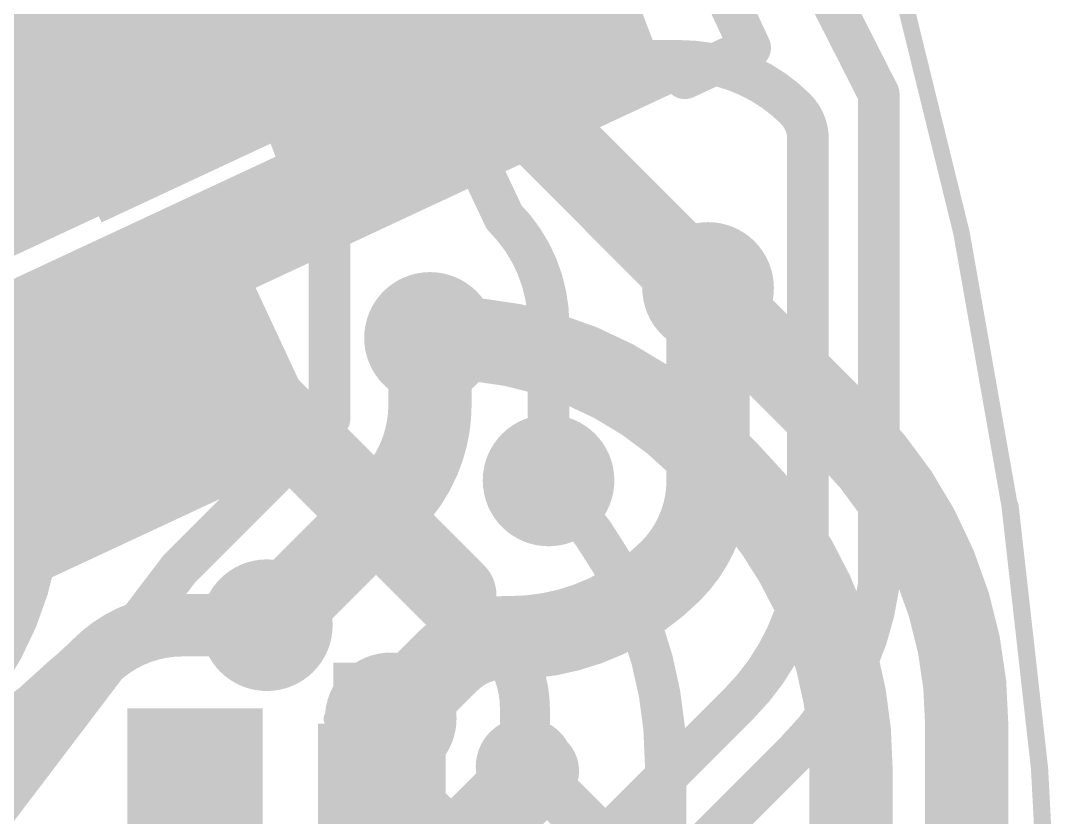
# Model space of a CAD drawing. Header units: millimetres. Extents: x 45.53 to 47.16, y 2.21 to 4.42.
# Drawn here: x 46.7272 to 46.9776, y 3.1819 to 3.3731 of the extents above; entities that cross this region are included whole.
import ezdxf

# ---------------------------------------------------------------- set-up
doc = ezdxf.new("R2010")
doc.units = ezdxf.units.MM
doc.header["$MEASUREMENT"] = 0
for name, color, linetype in [('BottomLayer', 5, 'Continuous'), ('BottomOverlay', 54, 'Continuous'), ('BottomPaste', 16, 'Continuous'), ('BottomSolder', 6, 'Continuous'), ('Mechanical2', 216, 'Continuous'), ('MultiLayer', 9, 'Continuous'), ('TopLayer', 1, 'Continuous'), ('TopOverlay', 2, 'Continuous'), ('TopPaste', 8, 'Continuous'), ('TopSolder', 216, 'Continuous'), ('ViaHoleLayer', 16, 'Continuous')]:
    doc.layers.add(name, color=color, linetype=linetype)

# ---------------------------------------------------------------- blocks, each defined once
blk = doc.blocks.new('S______B______2')
at = {"layer": 'TopLayer'}
for points in [[(-0.0149998, -0.0175), (-0.0149998, 0.0175), (-0.0449998, -0.0175), (-0.0449998, 0.0175)], [(0.0449998, -0.0175), (0.0449998, 0.0175), (0.0149998, -0.0175), (0.0149998, 0.0175)]]:
    blk.add_solid(points, dxfattribs=at)
at = {"layer": 'TopOverlay', "const_width": 0.005}
for points in [[(-0.05, 0.022), (-0.05, -0.0219999)], [(-0.05, 0.022), (0.05, 0.0219999)], [(0.05, 0.0219999), (0.05, -0.022)], [(-0.05, -0.0219999), (0.05, -0.022)]]:
    blk.add_lwpolyline(points, dxfattribs=at)
at = {"layer": 'TopOverlay', "const_width": 0.0025}
for points in [[(-0.05125, 0.022, 1), (-0.04875, 0.022, 1)], [(-0.05125, 0.022, 1), (-0.04875, 0.022, 1)], [(0.04875, 0.0219999, 1), (0.05125, 0.0219999, 1)], [(0.04875, 0.0219999, 1), (0.05125, 0.0219999, 1)], [(-0.05125, -0.0219999, 1), (-0.04875, -0.0219999, 1)], [(-0.05125, -0.0219999, 1), (-0.04875, -0.0219999, 1)], [(0.04875, -0.022, 1), (0.05125, -0.022, 1)], [(0.04875, -0.022, 1), (0.05125, -0.022, 1)]]:
    blk.add_lwpolyline(points, format="xyb", close=True, dxfattribs=at)
at = {"layer": 'TopPaste'}
for points in [[(-0.0149998, -0.0175), (-0.0149998, 0.0175), (-0.0449998, -0.0175), (-0.0449998, 0.0175)], [(0.0449998, -0.0175), (0.0449998, 0.0175), (0.0149998, -0.0175), (0.0149998, 0.0175)]]:
    blk.add_solid(points, dxfattribs=at)
at = {"layer": 'TopSolder'}
for points in [[(-0.0109998, -0.0215), (-0.0109998, 0.0215), (-0.0489998, -0.0215), (-0.0489998, 0.0215)], [(0.0489998, -0.0215), (0.0489998, 0.0215), (0.0109998, -0.0215), (0.0109998, 0.0215)]]:
    blk.add_solid(points, dxfattribs=at)
blk = doc.blocks.new('48_SMD_M______B_5')
at = {"layer": 'BottomLayer'}
for points in [[(-0.1013782, 0.1192914), (-0.1013782, 0.1377952), (-0.1151576, 0.1192914), (-0.1151576, 0.1377952)], [(-0.0816928, 0.1192915), (-0.0816928, 0.1377953), (-0.0954722, 0.1192915), (-0.0954722, 0.1377953)], [(-0.0620079, 0.1192914), (-0.0620079, 0.1377952), (-0.0757873, 0.1192914), (-0.0757873, 0.1377952)], [(-0.0423228, 0.1192914), (-0.0423228, 0.1377952), (-0.0561022, 0.1192914), (-0.0561022, 0.1377952)], [(-0.0226379, 0.1192915), (-0.0226379, 0.1377953), (-0.0364173, 0.1192915), (-0.0364173, 0.1377953)], [(-0.0029528, 0.1192914), (-0.0029528, 0.1377952), (-0.0167322, 0.1192914), (-0.0167322, 0.1377952)], [(0.0167321, 0.1192914), (0.0167321, 0.1377952), (0.0029527, 0.1192914), (0.0029527, 0.1377952)], [(0.0364173, 0.1192913), (0.0364173, 0.1377951), (0.0226379, 0.1192913), (0.0226379, 0.1377951)], [(0.0561024, 0.1192916), (0.0561024, 0.1377954), (0.042323, 0.1192916), (0.042323, 0.1377954)], [(-0.1062992, -0.1062992), (0.1062992, -0.1062992), (-0.1062992, 0.1062992), (0.1062992, 0.1062992)]]:
    blk.add_solid(points, dxfattribs=at)
at = {"layer": 'BottomOverlay', "const_width": 0.01}
for points in [[(-0.1397639, 0.1224408), (-0.1397637, 0.1397637)], [(-0.1224407, 0.1397638), (-0.1397637, 0.1397637)]]:
    blk.add_lwpolyline(points, dxfattribs=at)
at = {"layer": 'BottomOverlay', "const_width": 0.005}
for points in [[(-0.1422637, 0.1397637, 1), (-0.1372637, 0.1397637, 1)], [(-0.1422637, 0.1397637, 1), (-0.1372637, 0.1397637, 1)], [(-0.1249407, 0.1397638, 1), (-0.1199407, 0.1397638, 1)]]:
    blk.add_lwpolyline(points, format="xyb", close=True, dxfattribs=at)
at = {"layer": 'BottomPaste'}
for points in [[(-0.1013782, 0.1192914), (-0.1013782, 0.1377952), (-0.1151576, 0.1192914), (-0.1151576, 0.1377952)], [(-0.0816928, 0.1192915), (-0.0816928, 0.1377953), (-0.0954722, 0.1192915), (-0.0954722, 0.1377953)], [(-0.0620079, 0.1192914), (-0.0620079, 0.1377952), (-0.0757873, 0.1192914), (-0.0757873, 0.1377952)], [(-0.0423228, 0.1192914), (-0.0423228, 0.1377952), (-0.0561022, 0.1192914), (-0.0561022, 0.1377952)], [(-0.0226379, 0.1192915), (-0.0226379, 0.1377953), (-0.0364173, 0.1192915), (-0.0364173, 0.1377953)], [(-0.0029528, 0.1192914), (-0.0029528, 0.1377952), (-0.0167322, 0.1192914), (-0.0167322, 0.1377952)], [(0.0167321, 0.1192914), (0.0167321, 0.1377952), (0.0029527, 0.1192914), (0.0029527, 0.1377952)], [(0.0364173, 0.1192913), (0.0364173, 0.1377951), (0.0226379, 0.1192913), (0.0226379, 0.1377951)], [(0.0561024, 0.1192916), (0.0561024, 0.1377954), (0.042323, 0.1192916), (0.042323, 0.1377954)]]:
    blk.add_solid(points, dxfattribs=at)
at = {"layer": 'BottomSolder'}
for points in [[(-0.0973782, 0.1152914), (-0.0973782, 0.1417952), (-0.1191576, 0.1152914), (-0.1191576, 0.1417952)], [(-0.0776928, 0.1152915), (-0.0776928, 0.1417953), (-0.0994722, 0.1152915), (-0.0994722, 0.1417953)], [(-0.0580079, 0.1152914), (-0.0580079, 0.1417952), (-0.0797873, 0.1152914), (-0.0797873, 0.1417952)], [(-0.0383228, 0.1152914), (-0.0383228, 0.1417952), (-0.0601022, 0.1152914), (-0.0601022, 0.1417952)], [(-0.0186379, 0.1152915), (-0.0186379, 0.1417953), (-0.0404173, 0.1152915), (-0.0404173, 0.1417953)], [(0.0010472, 0.1152914), (0.0010472, 0.1417952), (-0.0207322, 0.1152914), (-0.0207322, 0.1417952)], [(0.0207321, 0.1152914), (0.0207321, 0.1417952), (-0.0010473, 0.1152914), (-0.0010473, 0.1417952)], [(0.0404173, 0.1152913), (0.0404173, 0.1417951), (0.0186379, 0.1152913), (0.0186379, 0.1417951)], [(0.0601024, 0.1152916), (0.0601024, 0.1417954), (0.038323, 0.1152916), (0.038323, 0.1417954)], [(-0.1102992, -0.1102992), (0.1102992, -0.1102992), (-0.1102992, 0.1102992), (0.1102992, 0.1102992)]]:
    blk.add_solid(points, dxfattribs=at)
blk = doc.blocks.new('U_FL_R_SMT_1_80__14')
at = {"layer": 'TopLayer'}
for points in [[(-0.0791338, -0.0029526), (-0.0370078, -0.0029526), (-0.0791338, 0.0836616), (-0.0370078, 0.0836616)], [(0.037008, -0.0029527), (0.079134, -0.0029527), (0.037008, 0.0836615), (0.079134, 0.0836615)], [(-0.0200784, -0.0574173), (0.020079, -0.0574173), (-0.0200784, -0.0152913), (0.020079, -0.0152913)]]:
    blk.add_solid(points, dxfattribs=at)
at = {"layer": 'TopOverlay', "const_width": 0.005}
for points in [[(0.0579999, 0.0969997), (-0.055, 0.0969999)], [(-0.0599997, -0.0109999), (-0.06, -0.0290002)], [(0.0620003, -0.0109999), (0.062, -0.029)], [(-0.031, -0.0290001), (-0.06, -0.0290002)], [(0.062, -0.029), (0.0330006, -0.0290001)]]:
    blk.add_lwpolyline(points, dxfattribs=at)
at = {"layer": 'TopOverlay', "const_width": 0.0025}
for points in [[(-0.05625, 0.0969999, 1), (-0.05375, 0.0969999, 1)], [(0.0567499, 0.0969997, 1), (0.0592499, 0.0969997, 1)], [(-0.0612497, -0.0109999, 1), (-0.0587497, -0.0109999, 1)], [(0.0607503, -0.0109999, 1), (0.0632503, -0.0109999, 1)], [(-0.06125, -0.0290002, 1), (-0.05875, -0.0290002, 1)], [(-0.06125, -0.0290002, 1), (-0.05875, -0.0290002, 1)], [(-0.03225, -0.0290001, 1), (-0.02975, -0.0290001, 1)], [(0.0317506, -0.0290001, 1), (0.0342506, -0.0290001, 1)], [(0.06075, -0.029, 1), (0.06325, -0.029, 1)], [(0.06075, -0.029, 1), (0.06325, -0.029, 1)]]:
    blk.add_lwpolyline(points, format="xyb", close=True, dxfattribs=at)
at = {"layer": 'TopPaste'}
for points in [[(-0.0791338, -0.0029526), (-0.0370078, -0.0029526), (-0.0791338, 0.0836616), (-0.0370078, 0.0836616)], [(0.037008, -0.0029527), (0.079134, -0.0029527), (0.037008, 0.0836615), (0.079134, 0.0836615)], [(-0.0200784, -0.0574173), (0.020079, -0.0574173), (-0.0200784, -0.0152913), (0.020079, -0.0152913)]]:
    blk.add_solid(points, dxfattribs=at)
at = {"layer": 'TopSolder'}
for points in [[(-0.0831338, -0.0069526), (-0.0330078, -0.0069526), (-0.0831338, 0.0876616), (-0.0330078, 0.0876616)], [(0.033008, -0.0069527), (0.083134, -0.0069527), (0.033008, 0.0876615), (0.083134, 0.0876615)], [(-0.0240784, -0.0614173), (0.024079, -0.0614173), (-0.0240784, -0.0112913), (0.024079, -0.0112913)]]:
    blk.add_solid(points, dxfattribs=at)
blk = doc.blocks.new('CAP_0201_26')
at = {"layer": 'TopLayer'}
for points in [[(-0.0177165, -0.0059055), (-0.0059055, -0.0059055), (-0.0177165, 0.0059055), (-0.0059055, 0.0059055)], [(0.0059055, -0.0059055), (0.0177165, -0.0059055), (0.0059055, 0.0059055), (0.0177165, 0.0059055)]]:
    blk.add_solid(points, dxfattribs=at)
at = {"layer": 'TopOverlay', "const_width": 0.005}
for points in [[(-0.021, 0.009), (-0.021, -0.009)], [(-0.008, 0.009), (-0.021, 0.009)], [(0.021, 0.009), (0.008, 0.009)], [(0.021, 0.009), (0.021, -0.009)], [(-0.008, -0.009), (-0.021, -0.009)], [(0.021, -0.009), (0.008, -0.009)]]:
    blk.add_lwpolyline(points, dxfattribs=at)
at = {"layer": 'TopOverlay', "const_width": 0.0025}
for points in [[(-0.02225, 0.009, 1), (-0.01975, 0.009, 1)], [(-0.02225, 0.009, 1), (-0.01975, 0.009, 1)], [(-0.00925, 0.009, 1), (-0.00675, 0.009, 1)], [(0.00675, 0.009, 1), (0.00925, 0.009, 1)], [(0.01975, 0.009, 1), (0.02225, 0.009, 1)], [(0.01975, 0.009, 1), (0.02225, 0.009, 1)], [(-0.02225, -0.009, 1), (-0.01975, -0.009, 1)], [(-0.02225, -0.009, 1), (-0.01975, -0.009, 1)], [(-0.00925, -0.009, 1), (-0.00675, -0.009, 1)], [(0.00675, -0.009, 1), (0.00925, -0.009, 1)], [(0.01975, -0.009, 1), (0.02225, -0.009, 1)], [(0.01975, -0.009, 1), (0.02225, -0.009, 1)]]:
    blk.add_lwpolyline(points, format="xyb", close=True, dxfattribs=at)
at = {"layer": 'TopPaste'}
for points in [[(-0.0177165, -0.0059055), (-0.0059055, -0.0059055), (-0.0177165, 0.0059055), (-0.0059055, 0.0059055)], [(0.0059055, -0.0059055), (0.0177165, -0.0059055), (0.0059055, 0.0059055), (0.0177165, 0.0059055)]]:
    blk.add_solid(points, dxfattribs=at)
at = {"layer": 'TopSolder'}
for points in [[(-0.0198819, -0.0080709), (-0.0037401, -0.0080709), (-0.0198819, 0.0080709), (-0.0037401, 0.0080709)], [(0.0037401, -0.0080709), (0.0198819, -0.0080709), (0.0037401, 0.0080709), (0.0198819, 0.0080709)]]:
    blk.add_solid(points, dxfattribs=at)
blk = doc.blocks.new('C__0603_29')
at = {"layer": 'TopLayer'}
for points in [[(-0.045, 0.0174999), (-0.045, -0.0175001), (-0.015, 0.0174999), (-0.015, -0.0175001)], [(0.015, 0.0175001), (0.015, -0.0174999), (0.045, 0.0175001), (0.045, -0.0174999)]]:
    blk.add_solid(points, dxfattribs=at)
at = {"layer": 'TopOverlay', "const_width": 0.005}
for points in [[(-0.0490006, -0.021), (-0.0489997, 0.021)], [(-0.018, 0.021), (-0.0489997, 0.021)], [(0.0490006, 0.021), (0.018, 0.0210003)], [(0.0489997, -0.021), (0.0490006, 0.021)], [(-0.018, -0.0210003), (-0.0490006, -0.021)], [(0.0489997, -0.021), (0.018, -0.021)]]:
    blk.add_lwpolyline(points, dxfattribs=at)
at = {"layer": 'TopOverlay', "const_width": 0.0025}
for points in [[(-0.0502497, 0.021, 1), (-0.0477497, 0.021, 1)], [(-0.0502497, 0.021, 1), (-0.0477497, 0.021, 1)], [(-0.01925, 0.021, 1), (-0.01675, 0.021, 1)], [(0.01675, 0.0210003, 1), (0.01925, 0.0210003, 1)], [(0.0477506, 0.021, 1), (0.0502506, 0.021, 1)], [(0.0477506, 0.021, 1), (0.0502506, 0.021, 1)], [(-0.0502506, -0.021, 1), (-0.0477506, -0.021, 1)], [(-0.0502506, -0.021, 1), (-0.0477506, -0.021, 1)], [(-0.01925, -0.0210003, 1), (-0.01675, -0.0210003, 1)], [(0.01675, -0.021, 1), (0.01925, -0.021, 1)], [(0.0477497, -0.021, 1), (0.0502497, -0.021, 1)], [(0.0477497, -0.021, 1), (0.0502497, -0.021, 1)]]:
    blk.add_lwpolyline(points, format="xyb", close=True, dxfattribs=at)
at = {"layer": 'TopPaste'}
for points in [[(-0.045, 0.0174999), (-0.045, -0.0175001), (-0.015, 0.0174999), (-0.015, -0.0175001)], [(0.015, 0.0175001), (0.015, -0.0174999), (0.045, 0.0175001), (0.045, -0.0174999)]]:
    blk.add_solid(points, dxfattribs=at)
at = {"layer": 'TopSolder'}
for points in [[(-0.0473622, 0.0198621), (-0.0473622, -0.0198623), (-0.0126378, 0.0198621), (-0.0126378, -0.0198623)], [(0.0126378, 0.0198623), (0.0126378, -0.0198621), (0.0473622, 0.0198623), (0.0473622, -0.0198621)]]:
    blk.add_solid(points, dxfattribs=at)
blk = doc.blocks.new('C__0402_82')
at = {"layer": 'TopLayer'}
for points in [[(-0.0095, -0.0125), (-0.0095, 0.0125), (-0.0275, -0.0125), (-0.0275, 0.0125)], [(0.0275, -0.0125), (0.0275, 0.0125), (0.0095, -0.0125), (0.0095, 0.0125)]]:
    blk.add_solid(points, dxfattribs=at)
at = {"layer": 'TopOverlay', "const_width": 0.005}
for points in [[(-0.031, 0.016), (-0.031, -0.016)], [(-0.011, 0.016), (-0.031, 0.016)], [(0.031, 0.016), (0.011, 0.016)], [(0.031, 0.016), (0.031, -0.016)], [(-0.011, -0.016), (-0.031, -0.016)], [(0.031, -0.016), (0.011, -0.016)]]:
    blk.add_lwpolyline(points, dxfattribs=at)
at = {"layer": 'TopOverlay', "const_width": 0.0025}
for points in [[(-0.03225, 0.016, 1), (-0.02975, 0.016, 1)], [(-0.03225, 0.016, 1), (-0.02975, 0.016, 1)], [(-0.01225, 0.016, 1), (-0.00975, 0.016, 1)], [(0.00975, 0.016, 1), (0.01225, 0.016, 1)], [(0.02975, 0.016, 1), (0.03225, 0.016, 1)], [(0.02975, 0.016, 1), (0.03225, 0.016, 1)], [(-0.03225, -0.016, 1), (-0.02975, -0.016, 1)], [(-0.03225, -0.016, 1), (-0.02975, -0.016, 1)], [(-0.01225, -0.016, 1), (-0.00975, -0.016, 1)], [(0.00975, -0.016, 1), (0.01225, -0.016, 1)], [(0.02975, -0.016, 1), (0.03225, -0.016, 1)], [(0.02975, -0.016, 1), (0.03225, -0.016, 1)]]:
    blk.add_lwpolyline(points, format="xyb", close=True, dxfattribs=at)
at = {"layer": 'TopPaste'}
for points in [[(-0.0095, -0.0125), (-0.0095, 0.0125), (-0.0275, -0.0125), (-0.0275, 0.0125)], [(0.0275, -0.0125), (0.0275, 0.0125), (0.0095, -0.0125), (0.0095, 0.0125)]]:
    blk.add_solid(points, dxfattribs=at)
at = {"layer": 'TopSolder'}
for points in [[(-0.0071378, -0.0148622), (-0.0071378, 0.0148622), (-0.0298622, -0.0148622), (-0.0298622, 0.0148622)], [(0.0298622, -0.0148622), (0.0298622, 0.0148622), (0.0071378, -0.0148622), (0.0071378, 0.0148622)]]:
    blk.add_solid(points, dxfattribs=at)

msp = doc.modelspace()

# ---------------------------------------------------------------- linework, layer by layer
at = {"layer": 'BottomLayer'}
for points, const_width in [([(46.9142599, 3.393), (46.9332599, 3.3555786)], 0.01), ([(46.8690857, 3.3635365), (46.8854083, 3.3635365)], 0.01), ([(46.9332599, 3.2376505), (46.9332599, 3.3555786)], 0.01), ([(46.8334041, 3.3468979), (46.8432599, 3.326)], 0.01), ([(46.9162599, 3.249), (46.9162599, 3.3447574)], 0.01), ([(46.8010362, 3.3239184), (46.801317, 3.3236376)], 0.01), ([(46.801317, 3.2776253), (46.801317, 3.3236376)], 0.01), ([(46.7620414, 3.3136209), (46.7762689, 3.2850045)], 0.012), ([(46.8922599, 3.2627279), (46.8922599, 3.309)], 0.02), ([(46.8254568, 3.281), (46.8254568, 3.297)], 0.02), ([(46.8539412, 3.2627645), (46.8539412, 3.3002131)], 0.01), ([(46.7322599, 3.26), (46.7322599, 3.2827382)], 0.01), ([(46.7652599, 3.2415682), (46.801317, 3.2776253)], 0.01), ([(46.7862599, 3.228), (46.8156965, 3.2574366)], 0.02), ([(46.7396968, 3.207897), (46.7652599, 3.2415682)], 0.01), ([(46.8432599, 3.225), (46.8446325, 3.225)], 0.02), ([(46.8160268, 3.2056213), (46.8298516, 3.2194461)], 0.02), ([(46.8298516, 3.2194461), (46.829854, 3.2194485)], 0.02), ([(46.6972599, 3.1520001), (46.7396968, 3.207897)], 0.01), ([(46.7792599, 3.0887404), (46.8998129, 3.2092934)], 0.01), ([(46.7514489, 3.093189), (46.8512599, 3.193)], 0.02), ([(46.8042599, 3.0885563), (46.9135176, 3.197814)], 0.01), ([(46.8482599, 3.194), (46.8488457, 3.194)], 0.012)]:
    msp.add_lwpolyline(points, dxfattribs=dict(at, const_width=const_width))
for points, const_width in [([(46.8665857, 3.3635365, 1), (46.8715857, 3.3635365, 1)], 0.005), ([(46.8829083, 3.3635365, 1), (46.8879083, 3.3635365, 1)], 0.005), ([(46.8829083, 3.3635365, 1), (46.8879083, 3.3635365, 1)], 0.005), ([(46.7653544, 3.355, 1), (46.7771654, 3.355, 1)], 0.011811), ([(46.9307599, 3.3555786, 1), (46.9357599, 3.3555786, 1)], 0.005), ([(46.9307599, 3.3555786, 1), (46.9357599, 3.3555786, 1)], 0.005), ([(46.9107599, 3.352, 1), (46.9157599, 3.352, 1)], 0.005), ([(46.9107599, 3.352, 1), (46.9157599, 3.352, 1)], 0.005), ([(46.8309041, 3.3468979, 1), (46.8359041, 3.3468979, 1)], 0.005), ([(46.9137599, 3.3447574, 1), (46.9187599, 3.3447574, 1)], 0.005), ([(46.9137599, 3.3447574, 1), (46.9187599, 3.3447574, 1)], 0.005), ([(46.8407599, 3.326, 1), (46.8457599, 3.326, 1)], 0.005), ([(46.8407599, 3.326, 1), (46.8457599, 3.326, 1)], 0.005), ([(46.7985362, 3.3239184, 1), (46.8035362, 3.3239184, 1)], 0.005), ([(46.798817, 3.3236376, 1), (46.803817, 3.3236376, 1)], 0.005), ([(46.798817, 3.3236376, 1), (46.803817, 3.3236376, 1)], 0.005), ([(46.8863544, 3.309, 1), (46.8981654, 3.309, 1)], 0.011811), ([(46.7590414, 3.3136209, 1), (46.7650414, 3.3136209, 1)], 0.006), ([(46.8872599, 3.309, 1), (46.8972599, 3.309, 1)], 0.01), ([(46.8195513, 3.297, 1), (46.8313623, 3.297, 1)], 0.011811), ([(46.8204568, 3.297, 1), (46.8304568, 3.297, 1)], 0.01), ([(46.8514412, 3.3002131, 1), (46.8564412, 3.3002131, 1)], 0.005), ([(46.8514412, 3.3002131, 1), (46.8564412, 3.3002131, 1)], 0.005), ([(46.7238599, 3.2969821, 1), (46.7288599, 3.2969821, 1)], 0.005), ([(46.7703544, 3.285, 1), (46.7821654, 3.285, 1)], 0.011811), ([(46.7732689, 3.2850045, 1), (46.7792689, 3.2850045, 1)], 0.006), ([(46.8204568, 3.281, 1), (46.8304568, 3.281, 1)], 0.01), ([(46.8204568, 3.281, 1), (46.8304568, 3.281, 1)], 0.01), ([(46.7297599, 3.2827382, 1), (46.7347599, 3.2827382, 1)], 0.005), ([(46.7297599, 3.2827382, 1), (46.7347599, 3.2827382, 1)], 0.005), ([(46.798817, 3.2776253, 1), (46.803817, 3.2776253, 1)], 0.005), ([(46.798817, 3.2776253, 1), (46.803817, 3.2776253, 1)], 0.005), ([(46.8178254, 3.2680211, 1), (46.8278254, 3.2680211, 1)], 0.01), ([(46.8178254, 3.2680211, 1), (46.8278254, 3.2680211, 1)], 0.01), ([(46.8480357, 3.2627645, 1), (46.8598467, 3.2627645, 1)], 0.011811), ([(46.8872599, 3.2627279, 1), (46.8972599, 3.2627279, 1)], 0.01), ([(46.8872599, 3.2627279, 1), (46.8972599, 3.2627279, 1)], 0.01), ([(46.8514412, 3.2627645, 1), (46.8564412, 3.2627645, 1)], 0.005), ([(46.8106965, 3.2574367, 1), (46.8206965, 3.2574367, 1)], 0.01), ([(46.8106965, 3.2574366, 1), (46.8206965, 3.2574366, 1)], 0.01), ([(46.7297599, 3.26, 1), (46.7347599, 3.26, 1)], 0.005), ([(46.7297599, 3.26, 1), (46.7347599, 3.26, 1)], 0.005), ([(46.9137599, 3.249, 1), (46.9187599, 3.249, 1)], 0.005), ([(46.9137599, 3.249, 1), (46.9187599, 3.249, 1)], 0.005), ([(46.8782599, 3.241, 1), (46.8882599, 3.241, 1)], 0.01), ([(46.8782599, 3.241, 1), (46.8882599, 3.241, 1)], 0.01), ([(46.7627599, 3.2415682, 1), (46.7677599, 3.2415682, 1)], 0.005), ([(46.7627599, 3.2415682, 1), (46.7677599, 3.2415682, 1)], 0.005), ([(46.9307599, 3.2376505, 1), (46.9357599, 3.2376505, 1)], 0.005), ([(46.9307599, 3.2376505, 1), (46.9357599, 3.2376505, 1)], 0.005), ([(46.7803544, 3.228, 1), (46.7921654, 3.228, 1)], 0.011811), ([(46.7812599, 3.228, 1), (46.7912599, 3.228, 1)], 0.01), ([(46.8382599, 3.225, 1), (46.8482599, 3.225, 1)], 0.01), ([(46.8382599, 3.225, 1), (46.8482599, 3.225, 1)], 0.01), ([(46.8396325, 3.225, 1), (46.8496325, 3.225, 1)], 0.01), ([(46.8396325, 3.225, 1), (46.8496325, 3.225, 1)], 0.01), ([(46.8248516, 3.2194461, 1), (46.8348516, 3.2194461, 1)], 0.01), ([(46.8248516, 3.2194461, 1), (46.8348516, 3.2194461, 1)], 0.01), ([(46.8248516, 3.2194461, 1), (46.8348516, 3.2194461, 1)], 0.01), ([(46.824854, 3.2194485, 1), (46.834854, 3.2194485, 1)], 0.01), ([(46.824854, 3.2194485, 1), (46.834854, 3.2194485, 1)], 0.01), ([(46.824854, 3.2194485, 1), (46.834854, 3.2194485, 1)], 0.01), ([(46.8101213, 3.2056213, 1), (46.8219323, 3.2056213, 1)], 0.011811), ([(46.8110268, 3.2056213, 1), (46.8210268, 3.2056213, 1)], 0.01), ([(46.7371968, 3.207897, 1), (46.7421968, 3.207897, 1)], 0.005), ([(46.7371968, 3.207897, 1), (46.7421968, 3.207897, 1)], 0.005), ([(46.8973129, 3.2092934, 1), (46.9023129, 3.2092934, 1)], 0.005), ([(46.8973129, 3.2092934, 1), (46.9023129, 3.2092934, 1)], 0.005), ([(46.8423544, 3.194, 1), (46.8541654, 3.194, 1)], 0.011811), ([(46.8462599, 3.193, 1), (46.8562599, 3.193, 1)], 0.01), ([(46.9110176, 3.197814, 1), (46.9160176, 3.197814, 1)], 0.005), ([(46.9110176, 3.197814, 1), (46.9160176, 3.197814, 1)], 0.005), ([(46.8452599, 3.194, 1), (46.8512599, 3.194, 1)], 0.006), ([(46.8458457, 3.194, 1), (46.8518457, 3.194, 1)], 0.006), ([(46.8458457, 3.194, 1), (46.8518457, 3.194, 1)], 0.006), ([(46.8482599, 3.193, 1), (46.8542599, 3.193, 1)], 0.006)]:
    msp.add_lwpolyline(points, format="xyb", close=True, dxfattribs=dict(at, const_width=const_width))
for points, const_width in [([(46.8854083, 3.3635365, -0.198912367379658), (46.9132599, 3.352)], 0.01), ([(46.9132599, 3.352, -0.198912367379658), (46.9162599, 3.3447574)], 0.01), ([(46.8432599, 3.326, -0.198912367379658), (46.8539412, 3.3002131)], 0.01), ([(46.7263599, 3.2969821, -0.198912367379658), (46.7322599, 3.2827382)], 0.01), ([(46.8254568, 3.281, -0.100351931421991), (46.8228254, 3.2680211)], 0.02), ([(46.8228254, 3.2680211, -0.09663155036507379), (46.8156965, 3.2574367)], 0.02), ([(46.8922599, 3.2627279, -0.1989123673796402), (46.8832599, 3.241)], 0.02), ([(46.7322599, 3.26, -0.198912367379658), (46.7089254, 3.2036655)], 0.01), ([(46.9162599, 3.249, -0.198912367379658), (46.8998129, 3.2092934)], 0.01), ([(46.8832599, 3.241, -0.198912367379658), (46.8446325, 3.225)], 0.02), ([(46.9332599, 3.2376505, -0.1640944455399427), (46.9135176, 3.197814)], 0.01), ([(46.829854, 3.2194485, -0.1988658488709859), (46.8432599, 3.225)], 0.02), ([(46.8298516, 3.2194461, -4.384588629070301e-05), (46.829854, 3.2194485)], 0.02), ([(46.8488457, 3.194, -0.198912367379658), (46.8512599, 3.193)], 0.012)]:
    msp.add_lwpolyline(points, format="xyb", dxfattribs=dict(at, const_width=const_width))
at = {"layer": 'BottomSolder', "const_width": 0.015811}
for points in [[(46.7633544, 3.355, 1), (46.7791654, 3.355, 1)], [(46.8843544, 3.309, 1), (46.9001654, 3.309, 1)], [(46.8175513, 3.297, 1), (46.8333623, 3.297, 1)], [(46.7683544, 3.285, 1), (46.7841654, 3.285, 1)], [(46.8460357, 3.2627645, 1), (46.8618467, 3.2627645, 1)], [(46.7783544, 3.228, 1), (46.7941654, 3.228, 1)], [(46.8081213, 3.2056213, 1), (46.8239323, 3.2056213, 1)]]:
    msp.add_lwpolyline(points, format="xyb", close=True, dxfattribs=at)
at = {"layer": 'Mechanical2', "const_width": 0.003937}
for points in [[(46.9171368, 3.4499649, -0.04999002532070954), (46.9647026, 3.2566764)], [(46.9171453, 3.4499646, -0.04998986593025587), (46.9647098, 3.2566745)], [(46.9171538, 3.4499642, -0.04998970654380352), (46.9647171, 3.2566726)], [(46.9647026, 3.2566764, -0.04467234873771381), (46.9746708, 3.0664531)], [(46.9647098, 3.2566745, -0.04467224242757451), (46.9746767, 3.06645)], [(46.9647171, 3.2566727, -0.04467213611992363), (46.9746826, 3.066447)]]:
    msp.add_lwpolyline(points, format="xyb", dxfattribs=at)
msp.add_lwpolyline([(46.9647025, 3.2566764), (46.964717, 3.2566726)], dxfattribs=at)
at = {"layer": 'Mechanical2', "const_width": 0.0019685}
for points in [[(46.9637183, 3.2566764, 1), (46.9656867, 3.2566764, 1)], [(46.9637184, 3.2566764, 1), (46.9656868, 3.2566764, 1)], [(46.9637184, 3.2566764, 1), (46.9656868, 3.2566764, 1)], [(46.9637256, 3.2566745, 1), (46.965694, 3.2566745, 1)], [(46.9637256, 3.2566745, 1), (46.965694, 3.2566745, 1)], [(46.9637328, 3.2566726, 1), (46.9657012, 3.2566726, 1)], [(46.9637329, 3.2566727, 1), (46.9657013, 3.2566727, 1)], [(46.9637329, 3.2566726, 1), (46.9657013, 3.2566726, 1)]]:
    msp.add_lwpolyline(points, format="xyb", close=True, dxfattribs=at)
at = {"layer": 'MultiLayer', "const_width": 0.011811}
for points in [[(46.7653544, 3.355, 1), (46.7771654, 3.355, 1)], [(46.8863544, 3.309, 1), (46.8981654, 3.309, 1)], [(46.8195513, 3.297, 1), (46.8313623, 3.297, 1)], [(46.7703544, 3.285, 1), (46.7821654, 3.285, 1)], [(46.8480357, 3.2627645, 1), (46.8598467, 3.2627645, 1)], [(46.7803544, 3.228, 1), (46.7921654, 3.228, 1)], [(46.8101213, 3.2056213, 1), (46.8219323, 3.2056213, 1)], [(46.8423544, 3.194, 1), (46.8541654, 3.194, 1)]]:
    msp.add_lwpolyline(points, format="xyb", close=True, dxfattribs=at)
at = {"layer": 'TopLayer'}
for points, const_width in [([(46.8264568, 3.373296), (46.9251148, 3.274638)], 0.02), ([(46.7622514, 3.3152956), (46.7771049, 3.2854201)], 0.012), ([(46.8254568, 3.297), (46.8280182, 3.297)], 0.02), ([(46.7771049, 3.2854201), (46.777321, 3.2849854)], 0.012), ([(46.7782599, 3.2849482), (46.7782599, 3.2856456)], 0.012), ([(46.7855298, 3.2811647), (46.7855373, 3.2811572)], 0.02), ([(46.7855373, 3.2811572), (46.8314185, 3.235276)], 0.02), ([(46.8904145, 3.2711546), (46.8973038, 3.2642653)], 0.02), ([(46.8314185, 3.235276), (46.8408815, 3.225813)], 0.012), ([(46.7659776, 3.228), (46.7862599, 3.228)], 0.015), ([(46.8482599, 3.194), (46.8482599, 3.208)], 0.012), ([(46.9544041, 3.0033647), (46.9544041, 3.2039273)], 0.02), ([(46.8160268, 3.2042781), (46.8160268, 3.2056213)], 0.012), ([(46.9265931, 3.127), (46.9265931, 3.1935546)], 0.02), ([(46.8144055, 3.194), (46.8327918, 3.1756137)], 0.012), ([(46.8820709, 3.1431732), (46.8820709, 3.1948534)], 0.01), ([(46.8534313, 3.1898286), (46.8637874, 3.1794725)], 0.012), ([(46.8637874, 3.1648267), (46.8637874, 3.1794725)], 0.012)]:
    msp.add_lwpolyline(points, dxfattribs=dict(at, const_width=const_width))
for points, const_width in [([(46.8214568, 3.373296, 1), (46.8314568, 3.373296, 1)], 0.01), ([(46.7653544, 3.355, 1), (46.7771654, 3.355, 1)], 0.011811), ([(46.7592514, 3.3152956, 1), (46.7652514, 3.3152956, 1)], 0.006), ([(46.8863544, 3.309, 1), (46.8981654, 3.309, 1)], 0.011811), ([(46.8195513, 3.297, 1), (46.8313623, 3.297, 1)], 0.011811), ([(46.8204568, 3.297, 1), (46.8304568, 3.297, 1)], 0.01), ([(46.8230182, 3.297, 1), (46.8330182, 3.297, 1)], 0.01), ([(46.8230182, 3.297, 1), (46.8330182, 3.297, 1)], 0.01), ([(46.7703544, 3.285, 1), (46.7821654, 3.285, 1)], 0.011811), ([(46.7712599, 3.285, 1), (46.7812599, 3.285, 1)], 0.01), ([(46.7741049, 3.2854201, 1), (46.7801049, 3.2854201, 1)], 0.006), ([(46.7741049, 3.2854201, 1), (46.7801049, 3.2854201, 1)], 0.006), ([(46.774321, 3.2849854, 1), (46.780321, 3.2849854, 1)], 0.006), ([(46.774321, 3.2849854, 1), (46.780321, 3.2849854, 1)], 0.006), ([(46.7752599, 3.2856456, 1), (46.7812599, 3.2856456, 1)], 0.006), ([(46.7752599, 3.2849482, 1), (46.7812599, 3.2849482, 1)], 0.006), ([(46.7752599, 3.2849482, 1), (46.7812599, 3.2849482, 1)], 0.006), ([(46.7805298, 3.2811647, 1), (46.7905298, 3.2811647, 1)], 0.01), ([(46.7805298, 3.2811647, 1), (46.7905298, 3.2811647, 1)], 0.01), ([(46.7805298, 3.2811647, 1), (46.7905298, 3.2811647, 1)], 0.01), ([(46.7805373, 3.2811572, 1), (46.7905373, 3.2811572, 1)], 0.01), ([(46.7805373, 3.2811572, 1), (46.7905373, 3.2811572, 1)], 0.01), ([(46.7805373, 3.2811572, 1), (46.7905373, 3.2811572, 1)], 0.01), ([(46.9201148, 3.274638, 1), (46.9301148, 3.274638, 1)], 0.01), ([(46.9201148, 3.274638, 1), (46.9301148, 3.274638, 1)], 0.01), ([(46.8853909, 3.2711782, 1), (46.8953909, 3.2711782, 1)], 0.01), ([(46.8853909, 3.2711782, 1), (46.8953909, 3.2711782, 1)], 0.01), ([(46.8854145, 3.2711546, 1), (46.8954145, 3.2711546, 1)], 0.01), ([(46.8854145, 3.2711546, 1), (46.8954145, 3.2711546, 1)], 0.01), ([(46.8480357, 3.2627645, 1), (46.8598467, 3.2627645, 1)], 0.011811), ([(46.8923038, 3.2642653, 1), (46.9023038, 3.2642653, 1)], 0.01), ([(46.8923038, 3.2642653, 1), (46.9023038, 3.2642653, 1)], 0.01), ([(46.8514412, 3.2627645, 1), (46.8564412, 3.2627645, 1)], 0.005), ([(46.9083249, 3.24333, 1), (46.9183249, 3.24333, 1)], 0.01), ([(46.9083249, 3.24333, 1), (46.9183249, 3.24333, 1)], 0.01), ([(46.8264185, 3.235276, 1), (46.8364185, 3.235276, 1)], 0.01), ([(46.8284185, 3.235276, 1), (46.8344185, 3.235276, 1)], 0.006), ([(46.7803544, 3.228, 1), (46.7921654, 3.228, 1)], 0.011811), ([(46.7622276, 3.228, 1), (46.7697276, 3.228, 1)], 0.0075), ([(46.7622276, 3.228, 1), (46.7697276, 3.228, 1)], 0.0075), ([(46.7825099, 3.228, 1), (46.7900099, 3.228, 1)], 0.0075), ([(46.8378815, 3.225813, 1), (46.8438815, 3.225813, 1)], 0.006), ([(46.8378815, 3.225813, 1), (46.8438815, 3.225813, 1)], 0.006), ([(46.741214, 3.2192959, 1), (46.748714, 3.2192959, 1)], 0.0075), ([(46.741214, 3.2192959, 1), (46.748714, 3.2192959, 1)], 0.0075), ([(46.7348863, 3.2135441, 1), (46.7423863, 3.2135441, 1)], 0.0075), ([(46.7348866, 3.2135443, 1), (46.7423866, 3.2135443, 1)], 0.0075), ([(46.8101213, 3.2056213, 1), (46.8219323, 3.2056213, 1)], 0.011811), ([(46.8452599, 3.208, 1), (46.8512599, 3.208, 1)], 0.006), ([(46.8452599, 3.208, 1), (46.8512599, 3.208, 1)], 0.006), ([(46.9494041, 3.2039273, 1), (46.9594041, 3.2039273, 1)], 0.01), ([(46.9494041, 3.2039273, 1), (46.9594041, 3.2039273, 1)], 0.01), ([(46.8130268, 3.2056213, 1), (46.8190268, 3.2056213, 1)], 0.006), ([(46.8130268, 3.2042781, 1), (46.8190268, 3.2042781, 1)], 0.006), ([(46.8130268, 3.2042781, 1), (46.8190268, 3.2042781, 1)], 0.006), ([(46.8423544, 3.194, 1), (46.8541654, 3.194, 1)], 0.011811), ([(46.9215931, 3.1935546, 1), (46.9315931, 3.1935546, 1)], 0.01), ([(46.9215931, 3.1935546, 1), (46.9315931, 3.1935546, 1)], 0.01), ([(46.8114055, 3.194, 1), (46.8174055, 3.194, 1)], 0.006), ([(46.8452599, 3.194, 1), (46.8512599, 3.194, 1)], 0.006), ([(46.8795709, 3.1948534, 1), (46.8845709, 3.1948534, 1)], 0.005), ([(46.8795709, 3.1948534, 1), (46.8845709, 3.1948534, 1)], 0.005), ([(46.8069055, 3.1895, 1), (46.8129055, 3.1895, 1)], 0.006), ([(46.8504313, 3.1898286, 1), (46.8564313, 3.1898286, 1)], 0.006), ([(46.8607874, 3.1794725, 1), (46.8667874, 3.1794725, 1)], 0.006), ([(46.8607874, 3.1794725, 1), (46.8667874, 3.1794725, 1)], 0.006)]:
    msp.add_lwpolyline(points, format="xyb", close=True, dxfattribs=dict(at, const_width=const_width))
for points, const_width in [([(46.8280182, 3.297, -0.1988141774829465), (46.8903909, 3.2711782)], 0.02), ([(46.7762599, 3.285, -0.1986998765843165), (46.7855298, 3.2811647)], 0.02), ([(46.777321, 3.2849854, -0.006081500534812287), (46.7782599, 3.2849482)], 0.012), ([(46.7855298, 3.2811647, -0.0002021029063858474), (46.7855373, 3.2811572)], 0.02), ([(46.9251148, 3.274638, -0.198912367379658), (46.9544041, 3.2039273)], 0.02), ([(46.8903909, 3.2711782, -9.445454088653452e-05), (46.8904145, 3.2711546)], 0.02), ([(46.8973038, 3.2642653, -0.06619401743279725), (46.9133249, 3.24333)], 0.02), ([(46.8539412, 3.2627645, -0.198912367379658), (46.8820709, 3.1948534)], 0.01), ([(46.9133249, 3.24333, -0.1309935825032878), (46.9265931, 3.1935546)], 0.02), ([(46.744964, 3.2192959, -0.198912367379658), (46.7659776, 3.228)], 0.015), ([(46.8408815, 3.225813, -0.198912367379658), (46.8482599, 3.208)], 0.012), ([(46.744964, 3.2192959, -0.02382418246396677), (46.7386366, 3.2135443)], 0.015), ([(46.7386363, 3.2135441, -0.198912367379658), (46.6697247, 3.185)], 0.015), ([(46.8160268, 3.2042781, -0.198912367379658), (46.8099055, 3.1895)], 0.012)]:
    msp.add_lwpolyline(points, format="xyb", dxfattribs=dict(at, const_width=const_width))
for points in [[(46.7331055, 3.3536073), (46.7465692, 3.3247343), (46.804129, 3.3867261), (46.8175927, 3.3578531)], [(46.7748556, 3.3277457), (46.7010022, 3.2933073), (46.8014728, 3.2706649), (46.7276194, 3.2362265)], [(46.8022599, 3.177), (46.8292599, 3.177), (46.8022599, 3.219), (46.8292599, 3.219)], [(46.7527599, 3.159), (46.7852599, 3.159), (46.7527599, 3.208), (46.7852599, 3.208)]]:
    msp.add_solid(points, dxfattribs=at)
at = {"layer": 'TopOverlay', "const_width": 0.003937}
for points in [[(46.9171368, 3.4499649, -0.04999002532070954), (46.9647026, 3.2566764)], [(46.9171453, 3.4499646, -0.04998986593025587), (46.9647098, 3.2566745)], [(46.9171538, 3.4499642, -0.04998970654380352), (46.9647171, 3.2566726)], [(46.9648823, 3.2567, -0.04467257961225743), (46.9748525, 3.066479)], [(46.9648895, 3.2566882, -0.04467247329338107), (46.9748583, 3.066466)], [(46.9648968, 3.2566763, -0.0446723669769909), (46.9748643, 3.066453)]]:
    msp.add_lwpolyline(points, format="xyb", dxfattribs=at)
for points in [[(46.9647025, 3.2566764), (46.964717, 3.2566726)], [(46.9648823, 3.2567001), (46.9648968, 3.2566764)]]:
    msp.add_lwpolyline(points, dxfattribs=at)
at = {"layer": 'TopOverlay', "const_width": 0.0019685}
for points in [[(46.9637183, 3.2566764, 1), (46.9656867, 3.2566764, 1)], [(46.9637184, 3.2566764, 1), (46.9656868, 3.2566764, 1)], [(46.9637256, 3.2566745, 1), (46.965694, 3.2566745, 1)], [(46.9637328, 3.2566726, 1), (46.9657012, 3.2566726, 1)], [(46.9637329, 3.2566726, 1), (46.9657013, 3.2566726, 1)], [(46.9638981, 3.2567001, 1), (46.9658665, 3.2567001, 1)], [(46.9638981, 3.2567, 1), (46.9658665, 3.2567, 1)], [(46.9639053, 3.2566882, 1), (46.9658737, 3.2566882, 1)], [(46.9639126, 3.2566764, 1), (46.965881, 3.2566764, 1)], [(46.9639126, 3.2566763, 1), (46.965881, 3.2566763, 1)]]:
    msp.add_lwpolyline(points, format="xyb", close=True, dxfattribs=at)
at = {"layer": 'TopSolder', "const_width": 0.015811}
for points in [[(46.7633544, 3.355, 1), (46.7791654, 3.355, 1)], [(46.8843544, 3.309, 1), (46.9001654, 3.309, 1)], [(46.8175513, 3.297, 1), (46.8333623, 3.297, 1)], [(46.7683544, 3.285, 1), (46.7841654, 3.285, 1)], [(46.8460357, 3.2627645, 1), (46.8618467, 3.2627645, 1)], [(46.7783544, 3.228, 1), (46.7941654, 3.228, 1)], [(46.8081213, 3.2056213, 1), (46.8239323, 3.2056213, 1)]]:
    msp.add_lwpolyline(points, format="xyb", close=True, dxfattribs=at)
at = {"layer": 'ViaHoleLayer', "const_width": 0.0059055}
for points in [[(46.7683072, 3.355, 1), (46.7742126, 3.355, 1)], [(46.8893072, 3.309, 1), (46.8952126, 3.309, 1)], [(46.8225041, 3.297, 1), (46.8284095, 3.297, 1)], [(46.7733072, 3.285, 1), (46.7792126, 3.285, 1)], [(46.8509885, 3.2627645, 1), (46.8568939, 3.2627645, 1)], [(46.7833072, 3.228, 1), (46.7892126, 3.228, 1)], [(46.8130741, 3.2056213, 1), (46.8189795, 3.2056213, 1)], [(46.8453072, 3.194, 1), (46.8512126, 3.194, 1)]]:
    msp.add_lwpolyline(points, format="xyb", close=True, dxfattribs=at)

# ---------------------------------------------------------------- block references
for name, p, rotation in [('48_SMD_M______B_5', (46.7166369, 3.4342803), 205), ('U_FL_R_SMT_1_80__14', (46.8433203, 3.4419715), 111), ('S______B______2', (46.6992599, 3.385), 21), ('CAP_0201_26', (46.7572599, 3.326), 115), ('C__0603_29', (46.7122599, 3.26), 205), ('C__0402_82', (46.7914055, 3.1895), 180)]:
    msp.add_blockref(name, p, dxfattribs=dict(rotation=rotation))

doc.saveas('drawing.dxf')
